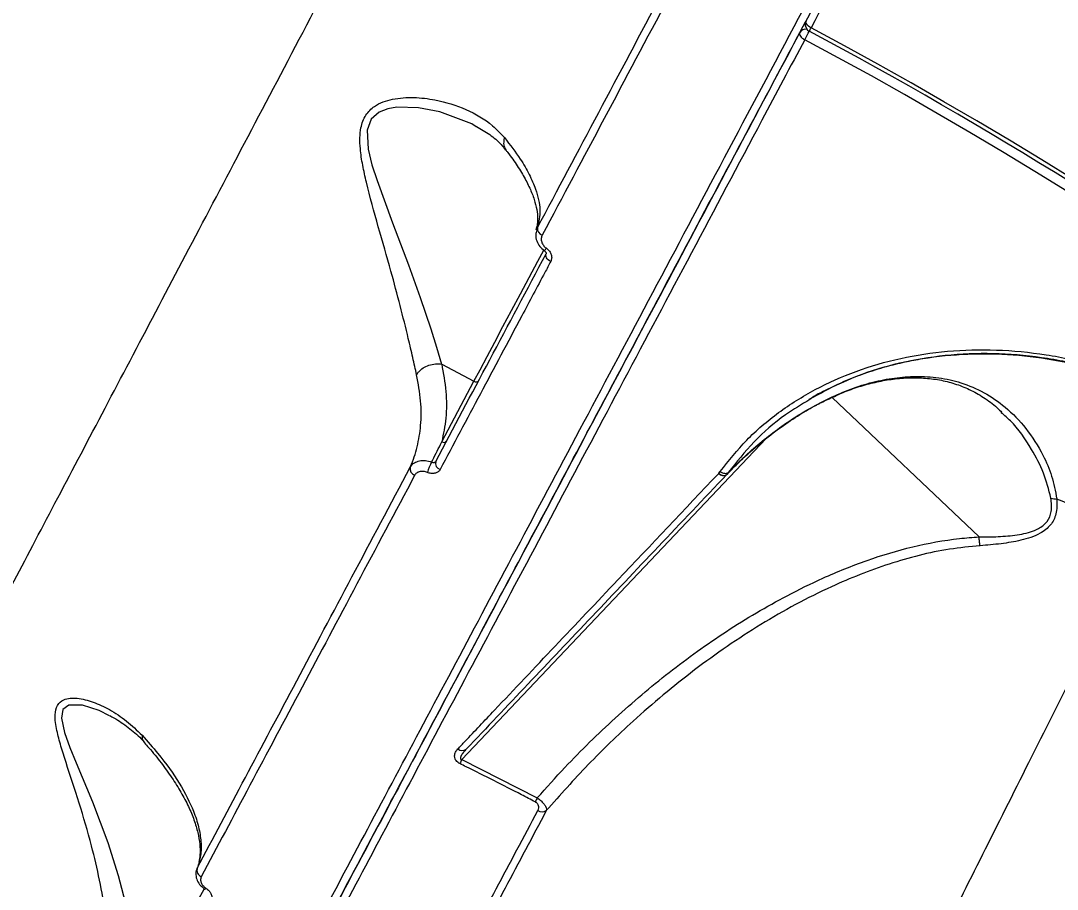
# Model space of a CAD drawing. Header units: millimetres. Extents: x -7245 to 6306, y -6696 to 5973.
# Drawn here: x -2929.5 to -2795.7, y 1324.2 to 1436.2 of the extents above; entities that cross this region are included whole.
import ezdxf

# ---------------------------------------------------------------- set-up
doc = ezdxf.new("R2010")
doc.units = ezdxf.units.MM
for name, color, linetype in [('DIKOM_ОБЪЕКТ', 7, 'Continuous'), ('DIKOM_РАЗМЕР_ЗОНА', 7, 'Continuous'), ('DIKOM_РАЗМЕР_ОБЪЕКТА', 7, 'Continuous')]:
    doc.layers.add(name, color=color, linetype=linetype)
doc.styles.add('style1', font='arial.ttf', dxfattribs={"width": 0.8})
doc.dimstyles.new('1-50', dxfattribs={"dimtxt": 300, "dimasz": 200, "dimexe": 100, "dimexo": 0, "dimgap": 100, "dimtad": 1, "dimtxsty": 'style1', "dimcen": 200, "dimclrd": 7, "dimclre": 7, "dimclrt": 7, "dimadec": 1, "dimazin": 2, "dimtfac": 1, "dimtmove": 0, "dimatfit": 2, "dimfxl": 0, "dimlwd": 25, "dimlwe": 18, "dimarcsym": 0})

# ---------------------------------------------------------------- blocks, each defined once
blk = doc.blocks.new('*D10')
at = {"layer": 'Defpoints', "color": 0, "transparency": 16777216}
for p in [(-4365.71, 2792.53), (4306.16, 475.6), (4306.16, -5965.27)]:
    blk.add_point(p, dxfattribs=at)
at = {"layer": 'DIKOM_РАЗМЕР_ОБЪЕКТА', "color": 7, "lineweight": 18, "transparency": 16777216}
for p, q in [((-4365.71, 2792.53), (-4365.71, -6065.27)), ((4306.16, 475.6), (4306.16, -6065.27))]:
    blk.add_line(p, q, dxfattribs=at)
at = {"layer": 'DIKOM_РАЗМЕР_ОБЪЕКТА', "color": 7, "lineweight": 25, "transparency": 16777216}
blk.add_line((-4165.71, -5965.27), (4106.16, -5965.27), dxfattribs=at)
at = {"layer": 'DIKOM_РАЗМЕР_ОБЪЕКТА', "color": 7, "transparency": 16777216}
for points in [[(-4165.71, -5931.93), (-4165.71, -5998.6), (-4365.71, -5965.27)], [(4106.16, -5931.93), (4106.16, -5998.6), (4306.16, -5965.27)]]:
    blk.add_solid(points, dxfattribs=at)
at = {"layer": 'DIKOM_РАЗМЕР_ОБЪЕКТА', "color": 7, "transparency": 16777216, "insert": (-85.78, -5712.1), "char_height": 300, "attachment_point": 5, "style": 'style1'}
blk.add_mtext('8650', dxfattribs=at)
blk = doc.blocks.new('*D11')
at = {"layer": 'Defpoints', "color": 0, "transparency": 16777216}
for p in [(-3472.32, 4472.83), (-6199.73, -2928.86), (1850.21, -2928.86)]:
    blk.add_point(p, dxfattribs=at)
at = {"layer": 'DIKOM_РАЗМЕР_ОБЪЕКТА', "color": 7, "lineweight": 18, "transparency": 16777216}
for p, q in [((-3472.32, 4472.83), (-6299.73, 4472.83)), ((1850.21, -2928.86), (-6299.73, -2928.86))]:
    blk.add_line(p, q, dxfattribs=at)
at = {"layer": 'DIKOM_РАЗМЕР_ОБЪЕКТА', "color": 7, "lineweight": 25, "transparency": 16777216}
blk.add_line((-6199.73, 4272.83), (-6199.73, -2728.86), dxfattribs=at)
at = {"layer": 'DIKOM_РАЗМЕР_ОБЪЕКТА', "color": 7, "transparency": 16777216}
for points in [[(-6233.06, 4272.83), (-6166.39, 4272.83), (-6199.73, 4472.83)], [(-6233.06, -2728.86), (-6166.39, -2728.86), (-6199.73, -2928.86)]]:
    blk.add_solid(points, dxfattribs=at)
at = {"layer": 'DIKOM_РАЗМЕР_ОБЪЕКТА', "color": 7, "transparency": 16777216, "insert": (-6452.9, 984.54), "char_height": 300, "attachment_point": 5, "rotation": 90, "style": 'style1'}
blk.add_mtext('7400', dxfattribs=at)
blk = doc.blocks.new('*D13')
at = {"layer": 'Defpoints', "color": 0, "transparency": 16777216}
for p in [(-4231.86, 5972.83), (-6795, -4928.88), (1792.4, -4928.88)]:
    blk.add_point(p, dxfattribs=at)
at = {"layer": 'DIKOM_РАЗМЕР_ЗОНА', "color": 7, "lineweight": 18, "transparency": 16777216}
for p, q in [((-4231.86, 5972.83), (-6895, 5972.83)), ((1792.4, -4928.88), (-6895, -4928.88))]:
    blk.add_line(p, q, dxfattribs=at)
at = {"layer": 'DIKOM_РАЗМЕР_ЗОНА', "color": 7, "lineweight": 25, "transparency": 16777216}
blk.add_line((-6795, 5772.83), (-6795, -4728.88), dxfattribs=at)
at = {"layer": 'DIKOM_РАЗМЕР_ЗОНА', "color": 7, "transparency": 16777216}
for points in [[(-6828.33, 5772.83), (-6761.67, 5772.83), (-6795, 5972.83)], [(-6828.33, -4728.88), (-6761.67, -4728.88), (-6795, -4928.88)]]:
    blk.add_solid(points, dxfattribs=at)
at = {"layer": 'DIKOM_РАЗМЕР_ЗОНА', "color": 7, "transparency": 16777216, "insert": (-7048.17, 972.94), "char_height": 300, "attachment_point": 5, "rotation": 90, "style": 'style1'}
blk.add_mtext('10900', dxfattribs=at)

msp = doc.modelspace()

# ---------------------------------------------------------------- linework, layer by layer
at = {"layer": 'DIKOM_ОБЪЕКТ', "color": 7, "linetype": 'Continuous', "lineweight": 15}
for p, q in [((-2828.959, 1434.682), (-2828.228, 1436.057)), ((-2862.869, 1409.234), (-2862.787, 1409.515)), ((-2875.149, 1391.93), (-2870.988, 1389.718)), ((-2875.137, 1381.914), (-2870.988, 1389.718)), ((-2827.746, 1387.402), (-2826.149, 1388.236)), ((-2826.315, 1386.959), (-2825.128, 1387.549)), ((-2805.827, 1369.649), (-2824.777, 1387.632)), ((-2802.916, 1385.622), (-2803.015, 1385.711)), ((-2833.279, 1382.333), (-2872.555, 1340.945)), ((-2839.415, 1377.831), (-2839.389, 1377.858)), ((-2839.389, 1377.858), (-2839.208, 1378.072)), ((-2838.374, 1377.69), (-2838.36, 1377.705)), ((-2838.364, 1377.701), (-2838.351, 1377.714)), ((-2838.193, 1377.931), (-2838.351, 1377.714)), ((-2872.555, 1340.945), (-2862.815, 1336.001)), ((-2906.689, 1326.989), (-2906.75, 1326.825))]:
    msp.add_line(p, q, dxfattribs=at)
at = {"layer": 'DIKOM_ОБЪЕКТ', "color": 7, "linetype": 'Continuous', "lineweight": 15, "flags": 128}
for points in [[(-2827.497, 1435.303), (-2827.665, 1435.403), (-2827.817, 1435.516), (-2827.948, 1435.637), (-2828.052, 1435.763), (-2828.127, 1435.888), (-2828.168, 1436.007), (-2828.174, 1436.117), (-2828.145, 1436.211)], [(-2828.312, 1433.77), (-2828.228, 1433.927), (-2828.138, 1434.096), (-2828.046, 1434.269), (-2827.954, 1434.44), (-2827.868, 1434.602), (-2827.789, 1434.749), (-2827.731, 1434.858)], [(-2828.959, 1434.682), (-2828.988, 1434.586), (-2828.982, 1434.477), (-2828.941, 1434.357), (-2828.867, 1434.231), (-2828.763, 1434.105), (-2828.632, 1433.983), (-2828.479, 1433.87), (-2828.312, 1433.77)], [(-2870.684, 1422.541), (-2871.26, 1422.909), (-2875.386, 1424.446), (-2878.141, 1424.995), (-2880.923, 1425.061), (-2882.115, 1424.862), (-2883.211, 1424.435), (-2884.248, 1423.498), (-2884.753, 1422.09), (-2884.624, 1419.632), (-2884.138, 1417.62), (-2883.489, 1415.593), (-2881.491, 1410.159), (-2879.419, 1404.731), (-2877.906, 1400.519), (-2876.549, 1396.466), (-2875.811, 1394.108), (-2875.156, 1391.934), (-2875.155, 1391.933), (-2875.155, 1391.933)], [(-2870.988, 1389.718), (-2870.198, 1391.202), (-2869.298, 1392.896), (-2868.305, 1394.762), (-2867.243, 1396.761), (-2866.132, 1398.849), (-2864.999, 1400.982), (-2863.865, 1403.113), (-2862.757, 1405.197), (-2861.987, 1406.645)], [(-2861.085, 1405.164), (-2861.251, 1405.266), (-2861.399, 1405.384), (-2861.524, 1405.514), (-2861.622, 1405.65), (-2861.688, 1405.788), (-2861.72, 1405.922), (-2861.717, 1406.047), (-2861.68, 1406.158)], [(-2826.315, 1386.959), (-2826.354, 1386.89), (-2826.355, 1386.89)], [(-2839.389, 1377.858), (-2839.246, 1377.756), (-2839.097, 1377.673), (-2838.948, 1377.615), (-2838.803, 1377.583), (-2838.667, 1377.576), (-2838.543, 1377.597), (-2838.437, 1377.643), (-2838.364, 1377.701)], [(-2917.978, 1346.583), (-2919.353, 1347.283), (-2921.483, 1347.956), (-2923.242, 1347.957), (-2923.998, 1347.38), (-2924.205, 1346.277), (-2923.815, 1344.406), (-2923.131, 1342.498), (-2922.305, 1340.499), (-2920.212, 1335.496), (-2918.213, 1330.234), (-2916.868, 1325.997), (-2915.781, 1321.73), (-2915.236, 1318.959), (-2914.839, 1316.295), (-2914.599, 1313.868), (-2914.487, 1311.714), (-2914.487, 1311.714), (-2914.487, 1311.714)], [(-2912.909, 1310.875), (-2912.117, 1312.365), (-2911.213, 1314.066), (-2910.216, 1315.94), (-2909.148, 1317.948), (-2908.034, 1320.044), (-2906.895, 1322.185), (-2905.801, 1324.243)], [(-2905.697, 1324.211), (-2905.698, 1324.211), (-2905.699, 1324.212)]]:
    msp.add_lwpolyline(points, dxfattribs=at)
at = {"layer": 'DIKOM_ОБЪЕКТ', "color": 7, "linetype": 'Continuous', "lineweight": 15}
for centre, radius, start, end in [((-2359.315, 2317.953), 1209.999, 211.047391, 241.952609), ((-2827.263, 1435.742), 1, 152, 226.5), ((-2828.192, 1434.215), 0.898, 78.50831, 148.67464), ((-2827.263, 1435.742), 1, 226.5, 241.90145), ((-2876.066, 1460.949), 54.925, 331.63999, 332.16383), ((-3101.08, 922.896), 580.367, 46.5, 61.901446), ((-3101.08, 922.896), 580.869, 31.098554, 61.901446), ((-3101.08, 922.896), 579.133, 31.098848, 61.901152), ((-2861.886, 1409.412), 0.907, 173.51472, 251.21399), ((-2862.454, 1407.371), 0.958, 303.74409, 328.59802), ((-2870.731, 1390.093), 0.454, 235.61516, 323.76449), ((-2874.88, 1382.289), 0.454, 235.56501, 323.81464), ((-2878.318, 1378.446), 0.905, 168.29736, 249.55976), ((-2869.949, 1375.846), 7.354, 152.03747, 163.27451), ((-2875.06, 1379.162), 0.884, 165.24781, 250.51589), ((-2838.811, 1378.378), 0.815, 222.19866, 302.34369), ((-2795.738, 1377.243), 2.708, 252.39122, 268.88077), ((-2825.667, 1301.689), 78.735, 58.91026, 67.70044), ((-2872.509, 1342.924), 0.837, 227.94952, 308.41066), ((-2861.111, 1335.38), 12.725, 154.06849, 156.7299), ((-2850.065, 1329.39), 14.362, 152.59189, 154.94182), ((-2862.18, 1335.238), 1.034, 237.37325, 300.86935), ((-2905.789, 1326.661), 0.93, 161.18972, 246.24082), ((-2905.755, 1324.461), 0.257, 283.03121, 328.04415)]:
    msp.add_arc(centre, radius, start, end, dxfattribs=at)
for points, knots in [([(-2532.137, 1990.791), (-2532.163, 1990.742), (-2532.233, 1990.61), (-2532.849, 1989.451), (-2534.132, 1987.038), (-2536.039, 1983.452), (-2538.58, 1978.673), (-2541.764, 1972.685), (-2545.519, 1965.621), (-2549.822, 1957.531), (-2554.631, 1948.484), (-2560.029, 1938.335), (-2566.018, 1927.069), (-2572.594, 1914.702), (-2579.612, 1901.504), (-2587.036, 1887.541), (-2594.825, 1872.893), (-2603.104, 1857.321), (-2611.867, 1840.841), (-2621.094, 1823.488), (-2630.469, 1805.854), (-2639.943, 1788.038), (-2649.461, 1770.136), (-2659.295, 1751.642), (-2669.424, 1732.593), (-2679.821, 1713.039), (-2690.402, 1693.137), (-2701.14, 1672.944), (-2711.999, 1652.521), (-2723.017, 1631.799), (-2734.161, 1610.839), (-2745.396, 1589.711), (-2756.474, 1568.877), (-2767.359, 1548.404), (-2778.024, 1528.347), (-2788.641, 1508.379), (-2799.172, 1488.573), (-2809.571, 1469.015), (-2819.03, 1451.227), (-2824.901, 1440.185), (-2827.497, 1435.303)], [0, 0, 0, 0, 0.0156515, 0.0421674, 0.0687037, 0.0952197, 0.122506, 0.1498143, 0.1771005, 0.2036164, 0.2301527, 0.2566688, 0.283955, 0.3112632, 0.3385494, 0.3650657, 0.391602, 0.4181178, 0.4454043, 0.4727127, 0.4999987, 0.52556, 0.5511397, 0.5767005, 0.6029494, 0.6292179, 0.6554667, 0.6819824, 0.7085188, 0.7350352, 0.7623214, 0.7896296, 0.8169158, 0.8434322, 0.8699686, 0.8964846, 0.9237709, 0.951079, 0.9783653, 1, 1, 1, 1]), ([(-2928.259, 1250.058), (-2928.233, 1250.107), (-2928.162, 1250.24), (-2927.546, 1251.398), (-2926.264, 1253.81), (-2924.356, 1257.397), (-2921.816, 1262.175), (-2918.631, 1268.163), (-2914.876, 1275.228), (-2910.573, 1283.318), (-2905.764, 1292.365), (-2900.366, 1302.515), (-2894.377, 1313.78), (-2887.801, 1326.147), (-2880.784, 1339.345), (-2873.36, 1353.308), (-2865.571, 1367.956), (-2857.292, 1383.528), (-2848.528, 1400.008), (-2839.301, 1417.361), (-2829.926, 1434.995), (-2820.452, 1452.81), (-2810.934, 1470.713), (-2801.1, 1489.206), (-2790.972, 1508.255), (-2780.574, 1527.81), (-2769.993, 1547.711), (-2759.256, 1567.905), (-2748.396, 1588.328), (-2737.378, 1609.05), (-2726.234, 1630.01), (-2714.999, 1651.138), (-2703.922, 1671.972), (-2693.036, 1692.444), (-2682.372, 1712.502), (-2671.755, 1732.469), (-2661.223, 1752.276), (-2650.824, 1771.834), (-2641.365, 1789.622), (-2635.494, 1800.663), (-2632.898, 1805.546)], [0, 0, 0, 0, 0.0156515, 0.0421674, 0.0687037, 0.0952198, 0.1225059, 0.1498143, 0.1771005, 0.2036164, 0.2301527, 0.2566689, 0.2839551, 0.3112632, 0.3385493, 0.3650657, 0.391602, 0.4181178, 0.4454043, 0.4727127, 0.4999986, 0.5255599, 0.5511397, 0.5767005, 0.6029493, 0.6292178, 0.6554667, 0.6819824, 0.7085188, 0.7350352, 0.7623214, 0.7896295, 0.8169158, 0.8434321, 0.8699686, 0.8964846, 0.9237709, 0.951079, 0.9783653, 1, 1, 1, 1]), ([(-2632.25, 1804.637), (-2634.84, 1799.766), (-2640.642, 1788.853), (-2649.974, 1771.303), (-2660.2, 1752.07), (-2670.667, 1732.385), (-2681.318, 1712.354), (-2692.106, 1692.063), (-2702.999, 1671.578), (-2713.979, 1650.926), (-2725.028, 1630.147), (-2736.11, 1609.306), (-2747.173, 1588.499), (-2758.166, 1567.824), (-2768.921, 1547.598), (-2779.419, 1527.851), (-2789.657, 1508.599), (-2799.735, 1489.644), (-2809.612, 1471.068), (-2819.244, 1452.953), (-2828.72, 1435.131), (-2838.008, 1417.661), (-2847.085, 1400.591), (-2855.808, 1384.184), (-2864.14, 1368.516), (-2872.039, 1353.661), (-2879.476, 1339.672), (-2886.432, 1326.592), (-2892.901, 1314.422), (-2898.871, 1303.196), (-2904.314, 1292.96), (-2909.203, 1283.765), (-2913.244, 1276.164), (-2916.545, 1269.956), (-2919.224, 1264.916), (-2921.515, 1260.608), (-2923.432, 1257.004), (-2924.954, 1254.141), (-2926.056, 1252.069), (-2926.756, 1250.751), (-2926.856, 1250.564), (-2926.905, 1250.471)], [0, 0, 0, 0, 0.0216352, 0.0484722, 0.0753941, 0.1023583, 0.1293234, 0.156245, 0.183082, 0.209919, 0.2368403, 0.2638052, 0.2907698, 0.3176917, 0.3445289, 0.3703767, 0.3962998, 0.4222618, 0.4482237, 0.4741473, 0.499995, 0.5268319, 0.5537538, 0.5807182, 0.6076827, 0.6346044, 0.6614412, 0.6882785, 0.7151999, 0.7421646, 0.769129, 0.7960507, 0.8228877, 0.8446336, 0.8664017, 0.88817, 0.9099155, 0.9324241, 0.9549578, 0.9774915, 1, 1, 1, 1]), ([(-2956.094, 1315.076), (-2955.502, 1316.198), (-2954.316, 1318.445), (-2951.832, 1323.156), (-2948.846, 1328.816), (-2945.324, 1335.497), (-2941.292, 1343.142), (-2936.758, 1351.744), (-2931.718, 1361.304), (-2926.193, 1371.79), (-2920.202, 1383.159), (-2913.776, 1395.359), (-2906.943, 1408.331), (-2899.722, 1422.048), (-2892.116, 1436.501), (-2884.144, 1451.653), (-2875.838, 1467.445), (-2867.239, 1483.807), (-2858.384, 1500.66), (-2849.295, 1517.966), (-2839.984, 1535.708), (-2830.47, 1553.847), (-2820.791, 1572.316), (-2810.991, 1591.027), (-2801.119, 1609.895), (-2791.194, 1628.878), (-2781.235, 1647.948), (-2771.259, 1667.071), (-2761.306, 1686.174), (-2751.422, 1705.168), (-2741.653, 1723.968), (-2732.75, 1741.131), (-2724.686, 1756.699), (-2719.875, 1766.002), (-2717.47, 1770.653)], [0, 0, 0, 0, 0.0315566, 0.0632129, 0.0949194, 0.1266266, 0.1582827, 0.1898395, 0.2213973, 0.2530543, 0.2847622, 0.3164699, 0.3481273, 0.3796854, 0.4112652, 0.4429446, 0.4746742, 0.5064044, 0.5380839, 0.5696638, 0.6012951, 0.6330258, 0.6648067, 0.6965877, 0.7283185, 0.7599497, 0.7916592, 0.823468, 0.8553266, 0.8871865, 0.9189955, 0.9507054, 0.9753529, 1, 1, 1, 1]), ([(-2862.787, 1409.515), (-2860.174, 1414.432), (-2854.947, 1424.265), (-2846.745, 1439.696), (-2838.29, 1455.605), (-2830.994, 1469.331), (-2826.509, 1477.769), (-2824.986, 1480.636)], [0, 0, 0, 0, 0.2203125, 0.4406214, 0.6630844, 0.8855481, 1, 1, 1, 1]), ([(-2824.288, 1479.837), (-2825.815, 1476.964), (-2830.281, 1468.56), (-2837.539, 1454.907), (-2845.991, 1439.008), (-2854.242, 1423.483), (-2859.533, 1413.53), (-2862.178, 1408.554)], [0, 0, 0, 0, 0.1144555, 0.3347657, 0.5550742, 0.7775367, 1, 1, 1, 1]), ([(-2926.907, 1250.468), (-2926.848, 1250.578), (-2926.731, 1250.798), (-2925.791, 1252.566), (-2924.281, 1255.405), (-2922.125, 1259.461), (-2919.329, 1264.719), (-2915.952, 1271.072), (-2912.019, 1278.469), (-2907.567, 1286.842), (-2902.522, 1296.328), (-2896.88, 1306.941), (-2890.643, 1318.67), (-2884.344, 1330.518), (-2878.11, 1342.241), (-2872.058, 1353.624), (-2865.714, 1365.555), (-2859.014, 1378.155), (-2851.959, 1391.425), (-2844.547, 1405.364), (-2836.899, 1419.749), (-2831.605, 1429.706), (-2828.959, 1434.682)], [0, 0, 0, 0, 0.0530308, 0.1061024, 0.1591335, 0.2137045, 0.2683204, 0.3228917, 0.3759228, 0.4289955, 0.4820269, 0.5365987, 0.5912153, 0.6457869, 0.6892773, 0.7328125, 0.7763468, 0.8198372, 0.8648532, 0.9099187, 0.9549846, 1, 1, 1, 1]), ([(-2828.312, 1433.77), (-2830.161, 1430.293), (-2835.14, 1420.927), (-2842.992, 1406.162), (-2851.752, 1389.686), (-2860.214, 1373.771), (-2868.341, 1358.487), (-2876.094, 1343.906), (-2883.303, 1330.348), (-2889.956, 1317.837), (-2896.053, 1306.37), (-2901.693, 1295.762), (-2906.838, 1286.087), (-2911.455, 1277.404), (-2915.444, 1269.901), (-2918.806, 1263.58), (-2921.555, 1258.401), (-2923.738, 1254.328), (-2925.319, 1251.236), (-2926.281, 1249.873), (-2926.496, 1248.36), (-2926.496, 1249.117), (-2926.496, 1249.117)], [0, 0, 0, 0, 0.0313058, 0.0843369, 0.1374098, 0.1904413, 0.245013, 0.2996294, 0.3542018, 0.4072334, 0.4603057, 0.5133368, 0.5679089, 0.6225252, 0.6770969, 0.7301282, 0.7831999, 0.8362308, 0.890802, 0.9454177, 0.9999885, 1, 1, 1, 1]), ([(-2878.376, 1390.54), (-2878.54, 1391.272), (-2878.868, 1392.735), (-2879.558, 1395.72), (-2880.487, 1399.449), (-2881.782, 1404.309), (-2883.342, 1409.654), (-2884.608, 1414.228), (-2885.36, 1417.571), (-2885.722, 1419.96), (-2885.728, 1422.238), (-2885.022, 1424.105), (-2883.636, 1425.465), (-2881.437, 1426.218), (-2878.738, 1426.39), (-2875.47, 1425.994), (-2871.943, 1424.904), (-2868.947, 1423.157), (-2867.544, 1421.669), (-2867.043, 1421.138)], [0, 0, 0, 0, 0.0447704, 0.0895772, 0.1609561, 0.2324487, 0.3238563, 0.4152092, 0.4505974, 0.4859268, 0.532942, 0.5664243, 0.5998048, 0.6530926, 0.7108099, 0.7686726, 0.859285, 0.9497953, 1, 1, 1, 1]), ([(-2870.651, 1422.59), (-2870.07, 1422.246), (-2868.909, 1421.56), (-2867.675, 1420.526), (-2867.095, 1419.775), (-2866.905, 1419.53)], [0, 0, 0, 0, 0.4029861, 0.8047933, 1, 1, 1, 1]), ([(-2867.043, 1421.138), (-2867.051, 1421.113), (-2867.133, 1420.858), (-2867.184, 1420.373), (-2867.091, 1419.855), (-2866.898, 1419.651), (-2866.847, 1419.597)], [0, 0, 0, 0, 0.044085, 0.4407521, 0.8520984, 1, 1, 1, 1]), ([(-2867.043, 1421.138), (-2866.328, 1420.207), (-2865.068, 1418.567), (-2863.811, 1416.366), (-2862.846, 1414.135), (-2862.296, 1411.738), (-2862.622, 1410.261), (-2862.787, 1409.515)], [0, 0, 0, 0, 0.2022719, 0.3564097, 0.5119956, 0.7532543, 1, 1, 1, 1]), ([(-2866.892, 1419.559), (-2866.81, 1419.46), (-2866.225, 1418.747), (-2865.369, 1417.486), (-2864.343, 1415.804), (-2863.588, 1414.237), (-2863.075, 1412.803), (-2862.8, 1411.528), (-2862.752, 1410.438), (-2862.831, 1409.696), (-2862.975, 1409.358), (-2863.016, 1409.263)], [0, 0, 0, 0, 0.0209529, 0.1500194, 0.2800079, 0.4107428, 0.5420846, 0.6741481, 0.8078192, 0.9456763, 1, 1, 1, 1]), ([(-2862.879, 1409.235), (-2862.94, 1409.029), (-2863.077, 1408.566), (-2862.921, 1407.801), (-2862.54, 1407.08), (-2862.114, 1406.745), (-2861.913, 1406.587)], [0, 0, 0, 0, 0.2170304, 0.4866267, 0.7582067, 1, 1, 1, 1]), ([(-2862.178, 1408.554), (-2862.231, 1408.419), (-2862.336, 1408.148), (-2862.276, 1407.683), (-2862.058, 1407.251), (-2861.805, 1406.992), (-2861.654, 1406.884), (-2861.636, 1406.872)], [0, 0, 0, 0, 0.2485554, 0.4975196, 0.738998, 0.9703123, 1, 1, 1, 1]), ([(-2861.636, 1406.872), (-2861.492, 1406.749), (-2861.212, 1406.512), (-2860.989, 1406.046), (-2860.926, 1405.576), (-2861.032, 1405.301), (-2861.085, 1405.164)], [0, 0, 0, 0, 0.2592343, 0.5022824, 0.7511262, 1, 1, 1, 1]), ([(-2875.914, 1379.387), (-2873.613, 1383.715), (-2869.006, 1392.38), (-2864.124, 1401.562), (-2861.68, 1406.158)], [0, 0, 0, 0, 0.499448, 1, 1, 1, 1]), ([(-2861.925, 1406.573), (-2861.902, 1406.557), (-2861.834, 1406.511), (-2861.755, 1406.419), (-2861.69, 1406.307), (-2861.668, 1406.21), (-2861.673, 1406.171), (-2861.679, 1406.163), (-2861.681, 1406.16)], [0, 0, 0, 0, 0.0750509, 0.2174884, 0.3637545, 0.5736907, 0.8363396, 1, 1, 1, 1]), ([(-2861.085, 1405.164), (-2861.335, 1404.693), (-2862.587, 1402.339), (-2865.646, 1396.587), (-2870.193, 1388.036), (-2873.633, 1381.566), (-2875.354, 1378.329)], [0, 0, 0, 0, 0.0507686, 0.2538577, 0.626701, 1, 1, 1, 1]), ([(-2839.208, 1378.072), (-2838.121, 1379.456), (-2835.949, 1382.224), (-2831.784, 1385.76), (-2827.043, 1388.757), (-2821.744, 1391.113), (-2816, 1392.78), (-2809.918, 1393.711), (-2803.61, 1393.881), (-2797.189, 1393.267), (-2790.784, 1391.875), (-2784.517, 1389.709), (-2778.457, 1386.853), (-2774.724, 1384.373), (-2772.855, 1383.132)], [0, 0, 0, 0, 0.0836197, 0.1671655, 0.2504168, 0.3338527, 0.4173054, 0.5004893, 0.5837354, 0.6671364, 0.7504556, 0.8333948, 0.9166268, 1, 1, 1, 1]), ([(-2826.149, 1388.236), (-2825.451, 1388.616), (-2823.719, 1389.561), (-2820.89, 1390.667), (-2817.992, 1391.594), (-2815.45, 1392.215), (-2811.992, 1392.871), (-2807.35, 1393.341), (-2801.454, 1393.245), (-2795.596, 1392.484), (-2790.962, 1391.358), (-2787.376, 1390.198), (-2784.542, 1389.128), (-2781.149, 1387.608), (-2777.214, 1385.527), (-2774.55, 1383.729), (-2773.119, 1382.763)], [0, 0, 0, 0, 0.0485576, 0.120559, 0.1785154, 0.2243874, 0.2679754, 0.3746775, 0.4787539, 0.5823237, 0.6836156, 0.7243956, 0.775297, 0.8380121, 0.9129988, 1, 1, 1, 1]), ([(-2776.301, 1384.823), (-2777.087, 1385.335), (-2779.708, 1387.041), (-2784.546, 1389.245), (-2790.685, 1391.398), (-2796.969, 1392.763), (-2803.266, 1393.375), (-2809.454, 1393.223), (-2815.412, 1392.31), (-2821.07, 1390.724), (-2824.454, 1389.105), (-2826.148, 1388.295)], [0, 0, 0, 0, 0.050703, 0.1691542, 0.2876281, 0.4067892, 0.5250323, 0.6441405, 0.7627824, 0.8812181, 1, 1, 1, 1]), ([(-2878.376, 1390.54), (-2878.36, 1390.572), (-2878.287, 1390.712), (-2878.054, 1391.033), (-2877.555, 1391.456), (-2876.803, 1391.808), (-2875.96, 1391.995), (-2875.423, 1391.954), (-2875.155, 1391.933)], [0, 0, 0, 0, 0.0349822, 0.155191, 0.3664156, 0.5775614, 0.788812, 1, 1, 1, 1]), ([(-2875.155, 1391.933), (-2875.154, 1391.932), (-2875.152, 1391.932), (-2875.149, 1391.931), (-2875.149, 1391.93)], [0, 0, 0, 0, 0.6456166, 1, 1, 1, 1]), ([(-2875.149, 1391.93), (-2874.934, 1390.749), (-2874.502, 1388.369), (-2874.512, 1385.004), (-2874.933, 1382.922), (-2875.137, 1381.914)], [0, 0, 0, 0, 0.3372168, 0.6791427, 1, 1, 1, 1]), ([(-2879.204, 1378.63), (-2879.191, 1378.661), (-2878.827, 1379.507), (-2878.241, 1381.25), (-2877.789, 1384.079), (-2877.754, 1387.179), (-2878.168, 1389.415), (-2878.376, 1390.54)], [0, 0, 0, 0, 0.0088956, 0.2417852, 0.4772757, 0.736818, 1, 1, 1, 1]), ([(-2825.165, 1387.458), (-2824.561, 1387.739), (-2823.265, 1388.343), (-2821.272, 1389.054), (-2819.199, 1389.622), (-2817.117, 1390.005), (-2815.02, 1390.193), (-2812.936, 1390.171), (-2810.895, 1389.923), (-2808.934, 1389.434), (-2807.029, 1388.685), (-2805.207, 1387.648), (-2803.807, 1386.644), (-2803.084, 1385.902), (-2802.878, 1385.69)], [0, 0, 0, 0, 0.0661111, 0.1416622, 0.2170372, 0.2960476, 0.3791284, 0.4660384, 0.5566614, 0.6503174, 0.7471513, 0.8503294, 0.9572597, 1, 1, 1, 1]), ([(-2825.128, 1387.549), (-2824.209, 1387.959), (-2822.345, 1388.79), (-2819.521, 1389.647), (-2816.716, 1390.199), (-2813.846, 1390.414), (-2810.96, 1390.233), (-2807.982, 1389.557), (-2805.099, 1388.319), (-2802.261, 1386.369), (-2799.674, 1383.693), (-2797.724, 1380.616), (-2796.349, 1377.514), (-2795.978, 1375.534), (-2795.791, 1374.536)], [0, 0, 0, 0, 0.0637984, 0.1293469, 0.1956929, 0.2634308, 0.3422604, 0.4227082, 0.5170759, 0.6134041, 0.7254007, 0.8399937, 0.9193133, 1, 1, 1, 1]), ([(-2826.148, 1388.295), (-2826.156, 1388.291), (-2826.719, 1388.044), (-2827.191, 1387.696), (-2827.657, 1387.353)], [0, 0, 0, 0, 0.0141347, 1, 1, 1, 1]), ([(-2838.325, 1377.725), (-2838.243, 1377.812), (-2837.687, 1378.397), (-2836.297, 1379.79), (-2834.076, 1381.765), (-2831.5, 1383.761), (-2829.079, 1385.365), (-2827.383, 1386.375), (-2826.506, 1386.803), (-2826.35, 1386.879)], [0, 0, 0, 0, 0.0236089, 0.1594603, 0.3904949, 0.6107417, 0.8031981, 0.96512, 1, 1, 1, 1]), ([(-2827.657, 1387.353), (-2828.728, 1386.717), (-2831.383, 1385.141), (-2834.98, 1381.99), (-2837.121, 1379.285), (-2838.193, 1377.931)], [0, 0, 0, 0, 0.2521563, 0.6256161, 1, 1, 1, 1]), ([(-2838.193, 1377.931), (-2837.372, 1378.75), (-2835.21, 1380.909), (-2832.054, 1383.431), (-2828.859, 1385.576), (-2827.163, 1386.499), (-2826.315, 1386.959)], [0, 0, 0, 0, 0.2319381, 0.6114952, 0.8058697, 1, 1, 1, 1]), ([(-2826.348, 1386.882), (-2826.093, 1387.02), (-2825.706, 1387.23), (-2825.301, 1387.404), (-2825.162, 1387.464)], [0, 0, 0, 0, 0.6563069, 1, 1, 1, 1]), ([(-2825.128, 1387.549), (-2825.13, 1387.539), (-2825.138, 1387.5), (-2825.164, 1387.499), (-2825.184, 1387.499)], [0, 0, 0, 0, 0.2582936, 1, 1, 1, 1]), ([(-2796.558, 1374.662), (-2796.84, 1375.757), (-2797.411, 1377.972), (-2799.237, 1381.343), (-2801.013, 1384.007), (-2802.533, 1385.297), (-2802.916, 1385.622)], [0, 0, 0, 0, 0.2544747, 0.5150298, 0.8777809, 1, 1, 1, 1]), ([(-2876.444, 1379.294), (-2876.06, 1380.049), (-2875.616, 1380.922), (-2875.194, 1381.796), (-2875.137, 1381.914)], [0, 0, 0, 0, 0.8649395, 1, 1, 1, 1]), ([(-2906.669, 1326.961), (-2904.633, 1330.791), (-2900.561, 1338.452), (-2893.874, 1351.031), (-2886.806, 1364.328), (-2881.738, 1373.862), (-2879.204, 1378.63)], [0, 0, 0, 0, 0.248593, 0.497189, 0.748593, 1, 1, 1, 1]), ([(-2879.204, 1378.63), (-2879.183, 1378.667), (-2879.058, 1378.888), (-2878.706, 1379.226), (-2878.04, 1379.487), (-2877.249, 1379.534), (-2876.712, 1379.374), (-2876.444, 1379.294)], [0, 0, 0, 0, 0.047977, 0.2861086, 0.5242498, 0.7621006, 1, 1, 1, 1]), ([(-2876.444, 1379.294), (-2876.392, 1379.276), (-2876.287, 1379.239), (-2876.134, 1379.239), (-2876.007, 1379.281), (-2875.941, 1379.34), (-2875.918, 1379.38), (-2875.914, 1379.387)], [0, 0, 0, 0, 0.2371228, 0.4742934, 0.7127078, 0.951195, 1, 1, 1, 1]), ([(-2878.634, 1377.598), (-2881.146, 1372.872), (-2886.169, 1363.421), (-2893.235, 1350.13), (-2899.97, 1337.46), (-2904.099, 1329.694), (-2906.164, 1325.81)], [0, 0, 0, 0, 0.2485941, 0.4971893, 0.7485952, 1, 1, 1, 1]), ([(-2876.991, 1377.962), (-2877.151, 1378.013), (-2877.471, 1378.115), (-2877.943, 1378.095), (-2878.339, 1377.948), (-2878.547, 1377.75), (-2878.621, 1377.619), (-2878.634, 1377.598)], [0, 0, 0, 0, 0.2376783, 0.4755431, 0.7137521, 0.951973, 1, 1, 1, 1]), ([(-2875.354, 1378.329), (-2875.367, 1378.307), (-2875.441, 1378.176), (-2875.651, 1377.978), (-2876.045, 1377.83), (-2876.514, 1377.81), (-2876.832, 1377.911), (-2876.991, 1377.962)], [0, 0, 0, 0, 0.0488911, 0.2871161, 0.5250289, 0.7625795, 1, 1, 1, 1]), ([(-2873.069, 1342.303), (-2872.757, 1342.632), (-2871.195, 1344.282), (-2867.077, 1348.631), (-2860.556, 1355.515), (-2851.015, 1365.587), (-2843.794, 1373.209), (-2839.415, 1377.831)], [0, 0, 0, 0, 0.0299898, 0.1499525, 0.3900726, 0.6301914, 1, 1, 1, 1]), ([(-2838.375, 1377.69), (-2841.334, 1374.572), (-2847.252, 1368.336), (-2855.785, 1359.343), (-2864.081, 1350.602), (-2869.353, 1345.046), (-2871.989, 1342.268)], [0, 0, 0, 0, 0.2492678, 0.4985358, 0.7492694, 1, 1, 1, 1]), ([(-2839.208, 1378.072), (-2839.119, 1378.021), (-2838.937, 1377.916), (-2838.65, 1377.842), (-2838.385, 1377.839), (-2838.256, 1377.901), (-2838.193, 1377.931)], [0, 0, 0, 0, 0.2434721, 0.5001685, 0.7563907, 1, 1, 1, 1]), ([(-2805.823, 1369.642), (-2805.822, 1369.642), (-2805.63, 1369.642), (-2804.595, 1369.648), (-2802.729, 1369.691), (-2800.307, 1369.953), (-2798.275, 1370.523), (-2796.953, 1371.581), (-2796.38, 1373.001), (-2796.494, 1374.069), (-2796.558, 1374.662)], [0, 0, 0, 0, 0.0002754, 0.0414582, 0.2242806, 0.406577, 0.5849871, 0.712485, 0.8404424, 1, 1, 1, 1]), ([(-2795.791, 1374.536), (-2795.776, 1373.88), (-2795.749, 1372.687), (-2796.521, 1371.123), (-2798.072, 1369.902), (-2800.338, 1369.169), (-2802.996, 1368.736), (-2804.79, 1368.588), (-2805.695, 1368.513)], [0, 0, 0, 0, 0.1672527, 0.3043169, 0.4416569, 0.6370286, 0.8167186, 1, 1, 1, 1]), ([(-2862.815, 1336.001), (-2861.636, 1337.317), (-2858.437, 1340.887), (-2852.828, 1346.365), (-2845.887, 1352.26), (-2838.487, 1357.57), (-2831.785, 1361.534), (-2825.692, 1364.519), (-2820.306, 1366.701), (-2814.421, 1368.464), (-2809.552, 1369.377), (-2806.669, 1369.588), (-2805.827, 1369.649)], [0, 0, 0, 0, 0.0783359, 0.2125923, 0.3472661, 0.4817933, 0.6158499, 0.6916635, 0.7820757, 0.872618, 0.9628105, 1, 1, 1, 1]), ([(-2805.827, 1369.649), (-2805.827, 1369.648), (-2805.825, 1369.646), (-2805.824, 1369.644), (-2805.823, 1369.642), (-2805.823, 1369.642)], [0, 0, 0, 0, 0.4642202, 0.8272293, 1, 1, 1, 1]), ([(-2805.695, 1368.513), (-2805.7, 1368.539), (-2805.726, 1368.695), (-2805.774, 1369.054), (-2805.806, 1369.434), (-2805.823, 1369.642)], [0, 0, 0, 0, 0.0842261, 0.5004653, 1, 1, 1, 1]), ([(-2805.695, 1368.513), (-2807.012, 1368.383), (-2810.992, 1367.992), (-2817.471, 1366.303), (-2825.641, 1363.058), (-2834.08, 1358.499), (-2842.613, 1352.619), (-2849.963, 1346.463), (-2856.318, 1340.361), (-2859.872, 1336.354), (-2861.649, 1334.35)], [0, 0, 0, 0, 0.0588133, 0.1777249, 0.2968142, 0.4509482, 0.6056242, 0.760044, 0.8800173, 1, 1, 1, 1]), ([(-2785.01, 1369.115), (-2787.229, 1364.729), (-2791.666, 1355.958), (-2797.965, 1343.458), (-2803.985, 1331.477), (-2809.883, 1319.7), (-2815.587, 1308.267), (-2821.036, 1297.308), (-2826.073, 1287.137), (-2830.665, 1277.829), (-2834.787, 1269.445), (-2838.31, 1262.252), (-2841.255, 1256.22), (-2843.658, 1251.288), (-2845.584, 1247.321), (-2847.026, 1244.35), (-2847.905, 1242.535), (-2848.292, 1241.732), (-2848.21, 1241.903), (-2848.195, 1241.934)], [0, 0, 0, 0, 0.0566668, 0.1133346, 0.1705664, 0.2277978, 0.2910657, 0.3543832, 0.4176507, 0.4827829, 0.5479699, 0.6131011, 0.6743793, 0.735703, 0.7969802, 0.8600259, 0.9231226, 0.9861676, 1, 1, 1, 1]), ([(-2917.815, 1310.489), (-2917.814, 1310.568), (-2917.797, 1311.288), (-2917.795, 1312.807), (-2917.887, 1315.27), (-2918.111, 1318.004), (-2918.532, 1321.4), (-2919.245, 1325.384), (-2920.383, 1330.253), (-2921.907, 1335.381), (-2923.31, 1339.627), (-2924.287, 1342.686), (-2924.849, 1344.788), (-2925.112, 1346.642), (-2924.804, 1348.02), (-2923.833, 1348.841), (-2922.161, 1348.935), (-2920.099, 1348.408), (-2917.928, 1347.385), (-2915.776, 1345.984), (-2914.461, 1344.702), (-2913.804, 1344.061)], [0, 0, 0, 0, 0.0056291, 0.0508136, 0.0960125, 0.1438675, 0.1917673, 0.263317, 0.3349741, 0.4270934, 0.5191851, 0.5590197, 0.5987855, 0.6438194, 0.6799266, 0.7160696, 0.7691226, 0.823719, 0.8784568, 0.9392279, 1, 1, 1, 1]), ([(-2917.972, 1346.599), (-2917.625, 1346.416), (-2916.651, 1345.899), (-2915.152, 1344.757), (-2914.009, 1343.767), (-2913.508, 1343.145), (-2913.501, 1343.135)], [0, 0, 0, 0, 0.2154121, 0.6056677, 0.9937489, 1, 1, 1, 1]), ([(-2913.804, 1344.061), (-2913.805, 1344.023), (-2913.81, 1343.758), (-2913.75, 1343.389), (-2913.54, 1343.18), (-2913.47, 1343.111)], [0, 0, 0, 0, 0.1014927, 0.7016775, 1, 1, 1, 1]), ([(-2913.804, 1344.061), (-2913.102, 1343.277), (-2911.188, 1341.138), (-2908.841, 1337.809), (-2907.246, 1334.682), (-2906.453, 1332.216), (-2906.151, 1330.309), (-2906.18, 1328.531), (-2906.506, 1327.484), (-2906.669, 1326.961)], [0, 0, 0, 0, 0.1128059, 0.3073766, 0.5062343, 0.6280278, 0.749833, 0.8749145, 1, 1, 1, 1]), ([(-2913.504, 1343.081), (-2913.315, 1342.876), (-2912.511, 1342.003), (-2911.311, 1340.498), (-2909.907, 1338.57), (-2908.733, 1336.688), (-2907.779, 1334.864), (-2907.058, 1333.124), (-2906.573, 1331.492), (-2906.326, 1329.992), (-2906.285, 1328.716), (-2906.416, 1328.03), (-2906.474, 1327.723)], [0, 0, 0, 0, 0.031037, 0.1322929, 0.2359149, 0.3419848, 0.4504514, 0.5610981, 0.6736313, 0.7878678, 0.9052594, 1, 1, 1, 1]), ([(-2872.802, 1340.407), (-2872.896, 1340.461), (-2873.086, 1340.569), (-2873.296, 1340.797), (-2873.447, 1341.082), (-2873.504, 1341.475), (-2873.385, 1341.915), (-2873.173, 1342.176), (-2873.069, 1342.303)], [0, 0, 0, 0, 0.1098389, 0.2201191, 0.3257331, 0.4926237, 0.7537568, 1, 1, 1, 1]), ([(-2871.989, 1342.268), (-2872.108, 1342.137), (-2872.343, 1341.878), (-2872.594, 1341.519), (-2872.72, 1341.243), (-2872.738, 1341.093), (-2872.716, 1341.02), (-2872.693, 1340.991), (-2872.663, 1340.968), (-2872.621, 1340.948), (-2872.58, 1340.946), (-2872.555, 1340.945)], [0, 0, 0, 0, 0.3169277, 0.6269595, 0.7913484, 0.8702597, 0.8978102, 0.9254437, 0.933222, 0.9603545, 1, 1, 1, 1]), ([(-2863.075, 1335.472), (-2863.666, 1335.781), (-2866.618, 1337.322), (-2869.863, 1338.961), (-2872.527, 1340.272), (-2872.802, 1340.407)], [0, 0, 0, 0, 0.1831768, 0.915877, 1, 1, 1, 1]), ([(-2862.815, 1336.001), (-2862.66, 1335.886), (-2862.35, 1335.656), (-2861.985, 1335.266), (-2861.734, 1334.884), (-2861.627, 1334.571), (-2861.643, 1334.414), (-2861.649, 1334.35)], [0, 0, 0, 0, 0.2021818, 0.4043502, 0.610586, 0.8410338, 1, 1, 1, 1]), ([(-2862.737, 1334.367), (-2862.693, 1334.474), (-2862.615, 1334.662), (-2862.636, 1334.955), (-2862.737, 1335.182), (-2862.886, 1335.356), (-2863.012, 1335.434), (-2863.075, 1335.472)], [0, 0, 0, 0, 0.3197523, 0.562071, 0.7281352, 0.8640669, 1, 1, 1, 1]), ([(-2882.475, 1297.23), (-2880.996, 1300.012), (-2878.038, 1305.578), (-2873.224, 1314.637), (-2868.159, 1324.166), (-2864.545, 1330.967), (-2862.737, 1334.367)], [0, 0, 0, 0, 0.2491201, 0.4982396, 0.7491209, 1, 1, 1, 1]), ([(-2861.649, 1334.35), (-2863.441, 1330.978), (-2867.026, 1324.233), (-2872.075, 1314.733), (-2876.898, 1305.658), (-2879.873, 1300.059), (-2881.361, 1297.259)], [0, 0, 0, 0, 0.2491174, 0.4982405, 0.7491218, 1, 1, 1, 1]), ([(-2906.635, 1326.98), (-2906.673, 1326.921), (-2906.843, 1326.655), (-2906.897, 1326.067), (-2906.72, 1325.328), (-2906.307, 1324.674), (-2905.878, 1324.364), (-2905.687, 1324.226)], [0, 0, 0, 0, 0.0689879, 0.3117325, 0.5523274, 0.7999997, 1, 1, 1, 1]), ([(-2906.164, 1325.81), (-2906.212, 1325.667), (-2906.296, 1325.416), (-2906.164, 1324.992), (-2905.918, 1324.622), (-2905.665, 1324.424), (-2905.537, 1324.325)], [0, 0, 0, 0, 0.3291882, 0.579772, 0.7886159, 1, 1, 1, 1]), ([(-2905.537, 1324.325), (-2905.403, 1324.22), (-2905.138, 1324.013), (-2904.882, 1323.622), (-2904.767, 1323.214), (-2904.811, 1322.937), (-2904.878, 1322.808), (-2904.885, 1322.794)], [0, 0, 0, 0, 0.2147085, 0.4258335, 0.681751, 0.9641336, 1, 1, 1, 1])]:
    msp.add_open_spline(points, degree=3, knots=knots, dxfattribs=at)

# ---------------------------------------------------------------- dimensions: what is measured, and where the dimension line sits
at = {"layer": 'DIKOM_РАЗМЕР_ЗОНА'}
dim = msp.add_linear_dim(base=(-6795.001, -4928.879), p1=(-4231.865, 5972.834), p2=(1792.398, -4928.879), angle=90, text='10900', dimstyle='1-50', dxfattribs=at)
dim.commit()
dim.dimension.update_dxf_attribs({"geometry": '*D13', "text_midpoint": (-6795.001, 972.936), "dimtype": 160})
at = {"layer": 'DIKOM_РАЗМЕР_ОБЪЕКТА'}
dim = msp.add_linear_dim(base=(-6199.728, -2928.864), p1=(-3472.315, 4472.834), p2=(1850.213, -2928.864), angle=90, text='7400', dimstyle='1-50', dxfattribs=at)
dim.commit()
dim.dimension.update_dxf_attribs({"geometry": '*D11', "text_midpoint": (-6199.728, 984.539), "dimtype": 160})
dim = msp.add_linear_dim(base=(4306.158, -5965.268), p1=(-4365.714, 2792.532), p2=(4306.158, 475.605), text='8650', dimstyle='1-50', dxfattribs=at)
dim.commit()
dim.dimension.update_dxf_attribs({"geometry": '*D10', "text_midpoint": (-85.784, -5965.268), "dimtype": 160})

doc.saveas('drawing.dxf')
